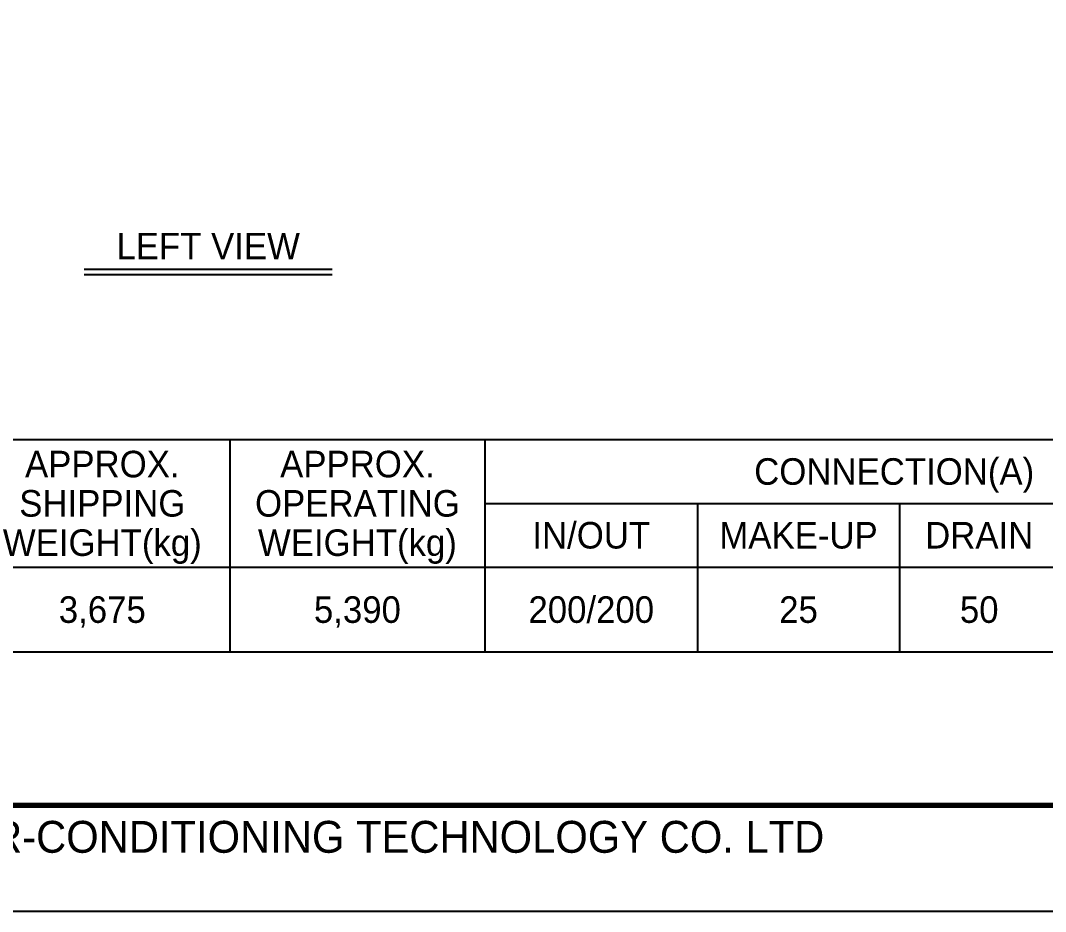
# Model space of a CAD drawing. Header units: millimetres. Extents: x 3692 to 33099, y 2878 to 23673.
# Drawn here: x 15764 to 22514, y 2878 to 8749 of the extents above; entities that cross this region are included whole.
import ezdxf
from ezdxf.enums import TextEntityAlignment as Align

# ---------------------------------------------------------------- set-up
doc = ezdxf.new("R2010")
doc.units = ezdxf.units.MM
for name, color, linetype in [('냉각탑_box', 1, 'Continuous'), ('냉각탑_form', 1, 'Continuous'), ('냉각탑_text', 3, 'Continuous')]:
    doc.layers.add(name, color=color, linetype=linetype)
doc.styles.add('돋움', font='Dotum.ttf')

# ---------------------------------------------------------------- blocks, each defined once
blk = doc.blocks.new('냉각탑form')
at = {"layer": 'Defpoints'}
blk.add_lwpolyline([(0, 297.073), (420.103, 297.073), (420.103, 0), (0, 0)], close=True, dxfattribs=at)
at = {"layer": '냉각탑_form', "const_width": 0.5}
blk.add_lwpolyline([(10.002, 287.07), (10.002, 10.002), (410.1, 10.002), (410.1, 287.07)], close=True, dxfattribs=at)
at = {"layer": '냉각탑_form', "style": '돋움'}
blk.add_text('SUNG JI AIR-CONDITIONING TECHNOLOGY CO. LTD', height=3.00073, dxfattribs=at).set_placement((149.498, 5.529))

msp = doc.modelspace()

# ---------------------------------------------------------------- linework, layer by layer
at = {"layer": '냉각탑_box'}
for p, q in [((16183.2, 7110.5), (17816.6, 7110.5)), ((16183.2, 7110.5), (17816.6, 7110.5)), ((16183.2, 7075.5), (17816.6, 7075.5)), ((16183.2, 7075.5), (17816.6, 7075.5)), ((17142.7, 5987.1), (17142.7, 4587.1)), ((17142.7, 5987.1), (17142.7, 4587.1)), ((18822.7, 5987.1), (18822.7, 4587.1)), ((18822.7, 5987.1), (18822.7, 4587.1)), ((18822.7, 5567.1), (24212.7, 5567.1)), ((18822.7, 5567.1), (24212.7, 5567.1)), ((20222.7, 5567.1), (20222.7, 4587.1)), ((20222.7, 5567.1), (20222.7, 4587.1)), ((21552.7, 5567.1), (21552.7, 4587.1)), ((21552.7, 5567.1), (21552.7, 4587.1)), ((9162.7, 5147.1), (24212.7, 5147.1)), ((9162.7, 5147.1), (24212.7, 5147.1))]:
    msp.add_line(p, q, dxfattribs=at)
msp.add_lwpolyline([(9162.7, 5987.1), (24212.7, 5987.1), (24212.7, 4587.1), (9162.7, 4587.1)], close=True, dxfattribs=at)
msp.add_lwpolyline([(9162.7, 5987.1), (24212.7, 5987.1), (24212.7, 4587.1), (9162.7, 4587.1)], close=True, dxfattribs=at)

# ---------------------------------------------------------------- block references
at = {"layer": '냉각탑_form', "xscale": 70.00000000000001, "yscale": 70.00000000000001, "zscale": 70.00000000000001}
msp.add_blockref('냉각탑form', (3692, 2877.7), dxfattribs=at)

# ---------------------------------------------------------------- texts
at = {"layer": '냉각탑_text', "style": '돋움'}
for s, p in [('LEFT VIEW', (16999.9, 7262.2)), ('LEFT VIEW', (16999.9, 7262.2)), ('APPROX.', (16302.7, 5826.1)), ('APPROX.', (16302.7, 5826.1)), ('APPROX.', (17982.7, 5826.1)), ('APPROX.', (17982.7, 5826.1)), ('CONNECTION(A)', (21517.7, 5777.1)), ('CONNECTION(A)', (21517.7, 5777.1)), ('SHIPPING', (16302.7, 5567.1)), ('SHIPPING', (16302.7, 5567.1)), ('OPERATING', (17982.7, 5567.1)), ('OPERATING', (17982.7, 5567.1)), ('WEIGHT(kg)', (16302.7, 5308.1)), ('WEIGHT(kg)', (16302.7, 5308.1)), ('WEIGHT(kg)', (17982.7, 5308.1)), ('WEIGHT(kg)', (17982.7, 5308.1)), ('IN/OUT', (19522.7, 5357.1)), ('IN/OUT', (19522.7, 5357.1)), ('MAKE-UP', (20887.7, 5357.1)), ('MAKE-UP', (20887.7, 5357.1)), ('DRAIN', (22077.7, 5357.1)), ('DRAIN', (22077.7, 5357.1)), ('3,675', (16302.7, 4867.1)), ('5,390', (17982.7, 4867.1)), ('200/200', (19522.7, 4867.1)), ('25', (20887.7, 4867.1)), ('50', (22077.7, 4867.1))]:
    msp.add_text(s, height=175, dxfattribs=at).set_placement(p, align=Align.MIDDLE_CENTER)

doc.saveas('drawing.dxf')
